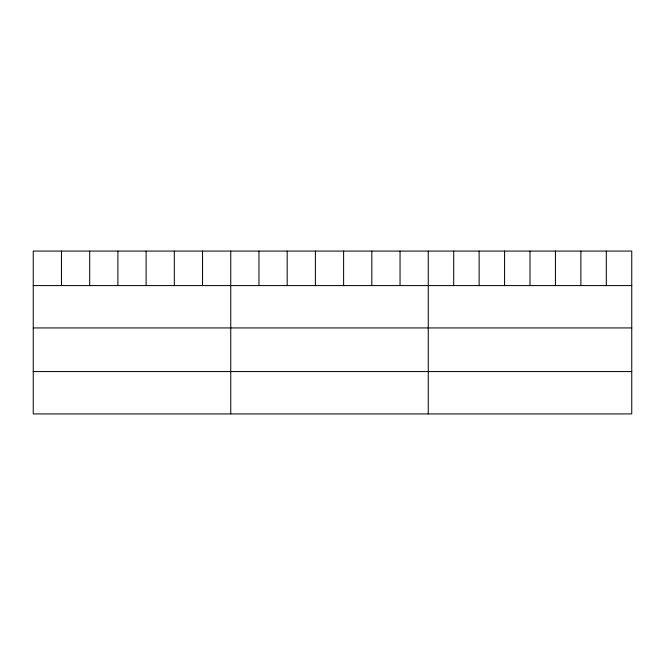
<?xml version="1.0" encoding="UTF-8"?>
<svg xmlns="http://www.w3.org/2000/svg" width="665" height="665" viewBox="0 0 665 665"><rect width="100%" height="100%" fill="white"/><g stroke="black" fill="none" stroke-linecap="round" stroke-linejoin="round"><path stroke-width="1" d="M631.75 285.584L631.75 413.921L33.25 413.921L33.25 251.079L631.75 251.079L631.75 285.584L33.25 285.584M33.25 327.936L631.75 327.936M33.25 371.569L631.75 371.569M606.314 251.079L606.314 285.584M580.877 251.079L580.877 285.584M555.441 251.079L555.441 285.584M530.005 251.079L530.005 285.584M504.569 251.079L504.569 285.584M479.132 251.079L479.132 285.584M453.696 251.079L453.696 285.584M428.26 251.079L428.26 413.921M400.047 251.079L400.047 285.584M371.826 251.079L371.826 285.584M343.614 251.079L343.614 285.584M315.401 251.079L315.401 285.584M287.189 251.079L287.189 285.584M258.968 251.079L258.968 285.584M230.755 251.079L230.755 413.921M202.542 251.079L202.542 285.584M174.321 251.079L174.321 285.584M146.109 251.079L146.109 285.584M117.896 251.079L117.896 285.584M89.684 251.079L89.684 285.584M61.463 251.079L61.463 285.584"/></g></svg>
